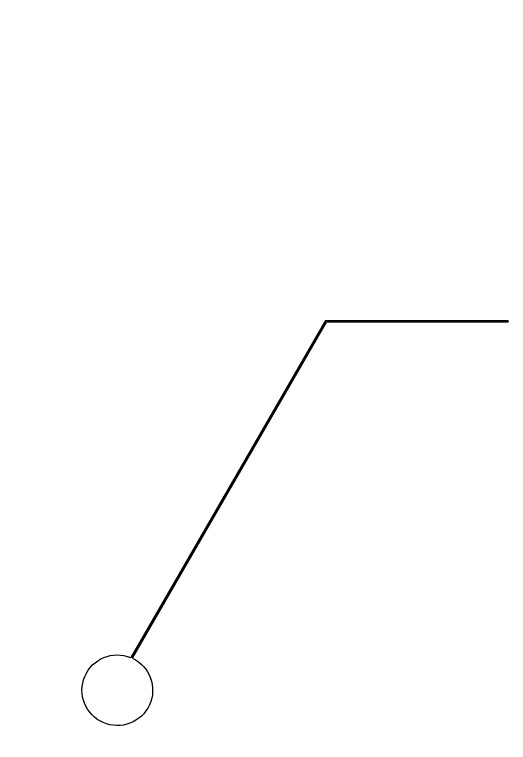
# Model space of a CAD drawing. Header units: inches. Extents: x 734146 to 834146, y 204695 to 304695.
# Drawn here: x 767268 to 769993, y 262301 to 266320 of the extents above; entities that cross this region are included whole.
import ezdxf

# ---------------------------------------------------------------- set-up
doc = ezdxf.new("R2010")
doc.units = ezdxf.units.IN
doc.header["$MEASUREMENT"] = 0

# ---------------------------------------------------------------- blocks, each defined once
blk = doc.blocks.new('*U39')
for p, q in [((-2303.7, -902.2), (-3378.3, 959.1)), ((-3369, 963.2), (-2297.8, -892.2)), ((-2303.7, -902.2), (-1297.9, -902.2)), ((-1297.9, -892.2), (-2297.8, -892.2)), ((-1297.9, -895.7), (-1297.9, -892.2)), ((-1297.9, -895.7), (-1294.9, -895.7)), ((-1294.9, -898.7), (-1297.9, -898.7)), ((-1297.9, -902.2), (-1297.9, -898.7)), ((-1294.9, -895.7), (-1294.9, -898.7))]:
    blk.add_line(p, q)
blk.add_arc((-3452.1, 1139.6), 195, 295.2109, 292.2483)
blk = doc.blocks.new('*U41')
at = {"color": 0, "linetype": 'ByBlock', "lineweight": -2, "transparency": 16777216}
blk.add_blockref('*U39', (12000, 0), dxfattribs=at)

msp = doc.modelspace()

# ---------------------------------------------------------------- linework, layer by layer
msp.add_circle((784146.5, 254695.1), 50000)

# ---------------------------------------------------------------- block references
at = {"xscale": -1, "rotation": 180}
msp.add_blockref('*U41', (759287.3, 263729.1), dxfattribs=at)

doc.saveas('drawing.dxf')
